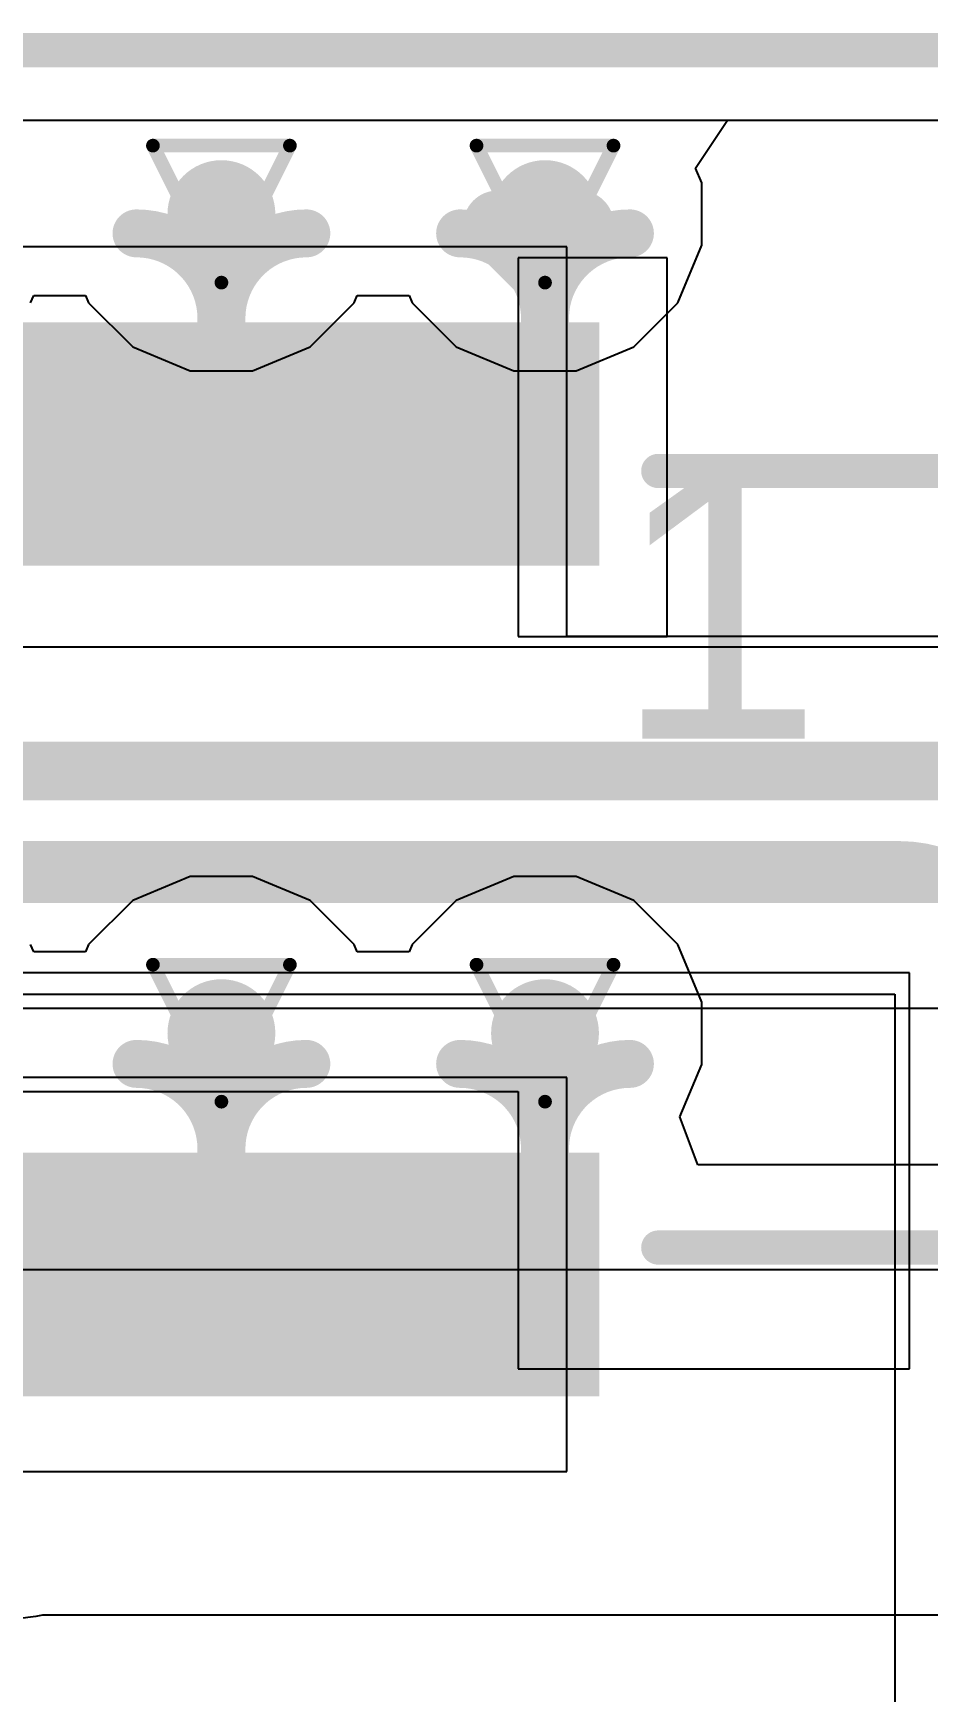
# Model space of a CAD drawing. Header units: inches. Extents: x -5 to 234, y -4 to 104.
# Drawn here: x 69.4 to 72.72, y 30.41 to 36.56 of the extents above; entities that cross this region are included whole.
import ezdxf

# ---------------------------------------------------------------- set-up
doc = ezdxf.new("R2010")
doc.units = ezdxf.units.IN
for name, color, linetype in [('Board Outline', 216, 'Continuous'), ('Bottom Layer', 5, 'Continuous'), ('Drill Drawing', 1, 'Continuous'), ('GND', 16, 'Continuous'), ('POWER', 76, 'Continuous'), ('Top Layer', 1, 'Continuous'), ('Top Overlay', 2, 'Continuous'), ('Top Solder', 216, 'Continuous'), ('Via Holes', 16, 'Continuous')]:
    doc.layers.add(name, color=color, linetype=linetype)
doc.styles.add('Arial', font='', dxfattribs={"height": 0.2})
doc.styles.get('Arial').set_extended_font_data('Arial')

# ---------------------------------------------------------------- blocks, each defined once
blk = doc.blocks.new('DF40C_100DS_0_4V_51__8')
at = {"layer": 'Top Layer'}
for points in [[(-1.7, 0.35), (-1.5, 0.35), (-1.5, -0.35), (-1.7, -0.35)], [(-1.3, 0.35), (-1.1, 0.35), (-1.1, -0.35), (-1.3, -0.35)], [(-0.9, 0.35), (-0.7, 0.35), (-0.7, -0.35), (-0.9, -0.35)], [(-0.5, 0.35), (-0.3, 0.35), (-0.3, -0.35), (-0.5, -0.35)], [(-0.1, 0.35), (0.1, 0.35), (0.1, -0.35), (-0.1, -0.35)], [(-1.7, -2.73), (-1.5, -2.73), (-1.5, -3.43), (-1.7, -3.43)], [(-1.3, -2.73), (-1.1, -2.73), (-1.1, -3.43), (-1.3, -3.43)], [(-0.9, -2.73), (-0.7, -2.73), (-0.7, -3.43), (-0.9, -3.43)], [(-0.5, -2.73), (-0.3, -2.73), (-0.3, -3.43), (-0.5, -3.43)], [(-0.1, -2.73), (0.1, -2.73), (0.1, -3.43), (-0.1, -3.43)]]:
    blk.add_hatch(color=1, dxfattribs=at).paths.add_polyline_path(points)
at = {"layer": 'Top Solder'}
for points in [[(-2.2016, 0.4516), (-1.7984, 0.4516), (-1.7984, -0.4516), (-2.2016, -0.4516)], [(-1.8016, 0.4516), (-1.3984, 0.4516), (-1.3984, -0.4516), (-1.8016, -0.4516)], [(-1.4016, 0.4516), (-0.9984, 0.4516), (-0.9984, -0.4516), (-1.4016, -0.4516)], [(-1.0016, 0.4516), (-0.5984, 0.4516), (-0.5984, -0.4516), (-1.0016, -0.4516)], [(-0.6016, 0.4516), (-0.1984, 0.4516), (-0.1984, -0.4516), (-0.6016, -0.4516)], [(-0.2016, 0.4516), (0.2016, 0.4516), (0.2016, -0.4516), (-0.2016, -0.4516)], [(-2.2016, -2.6284), (-1.7984, -2.6284), (-1.7984, -3.5316), (-2.2016, -3.5316)], [(-1.8016, -2.6284), (-1.3984, -2.6284), (-1.3984, -3.5316), (-1.8016, -3.5316)], [(-1.4016, -2.6284), (-0.9984, -2.6284), (-0.9984, -3.5316), (-1.4016, -3.5316)], [(-1.0016, -2.6284), (-0.5984, -2.6284), (-0.5984, -3.5316), (-1.0016, -3.5316)], [(-0.6016, -2.6284), (-0.1984, -2.6284), (-0.1984, -3.5316), (-0.6016, -3.5316)], [(-0.2016, -2.6284), (0.2016, -2.6284), (0.2016, -3.5316), (-0.2016, -3.5316)]]:
    blk.add_hatch(color=216, dxfattribs=at).paths.add_polyline_path(points)
at = {"layer": 'Top Overlay'}
for points in [[(-0.1762, 0.8128, 0.254, 0.254, 0), (-0.0238, 0.6604, 0.254, 0.254, 0)], [(-0.1762, 0.8128, 0.254, 0.254, 0), (0.1286, 0.8128, 0.254, 0.254, 0)], [(-0.0238, 0.6604, 0.254, 0.254, 0), (0.1286, 0.8128, 0.254, 0.254, 0)], [(0.42, -0.1, 0.127, 0.127, 0), (1.5, -0.1, 0.127, 0.127, 0)], [(0.42, -2.98, 0.127, 0.127, 0), (1.5, -2.98, 0.127, 0.127, 0)]]:
    blk.add_lwpolyline(points, format="xyseb", dxfattribs=at)
for points in [[(-0.2397, 0.8128, 0.127, 0.127, 1), (-0.1127, 0.8128, 0.127, 0.127, 1)], [(-0.2397, 0.8128, 0.127, 0.127, 1), (-0.1127, 0.8128, 0.127, 0.127, 1)], [(0.0651, 0.8128, 0.127, 0.127, 1), (0.1921, 0.8128, 0.127, 0.127, 1)], [(0.0651, 0.8128, 0.127, 0.127, 1), (0.1921, 0.8128, 0.127, 0.127, 1)], [(-0.0873, 0.6604, 0.127, 0.127, 1), (0.0397, 0.6604, 0.127, 0.127, 1)], [(-0.0873, 0.6604, 0.127, 0.127, 1), (0.0397, 0.6604, 0.127, 0.127, 1)], [(0.3882, -0.1, 0.0635, 0.0635, 1), (0.4517, -0.1, 0.0635, 0.0635, 1)], [(0.3882, -2.98, 0.0635, 0.0635, 1), (0.4517, -2.98, 0.0635, 0.0635, 1)]]:
    blk.add_lwpolyline(points, format="xyseb", close=True, dxfattribs=at)
at = {"layer": 'Top Overlay', "style": 'Arial'}
blk.add_text('1', height=1, rotation=360, dxfattribs=at).set_placement((0.254, -1.0922))

msp = doc.modelspace()

# ---------------------------------------------------------------- hatches: boundary and pattern name
at = {"layer": 'Bottom Layer'}
h = msp.add_hatch(color=5, dxfattribs=at)
edge = h.paths.add_edge_path()
edge.add_arc((70.0999, 35.8924), 0.2, 0, 360)
h = msp.add_hatch(color=5, dxfattribs=at)
edge = h.paths.add_edge_path()
edge.add_arc((71.2999, 35.8924), 0.2, 0, 360)
h = msp.add_hatch(color=5, dxfattribs=at)
edge = h.paths.add_edge_path()
edge.add_arc((70.0999, 32.8549), 0.2, 0, 360)
h = msp.add_hatch(color=5, dxfattribs=at)
edge = h.paths.add_edge_path()
edge.add_arc((71.2999, 32.8549), 0.2, 0, 360)
at = {"layer": 'GND'}
h = msp.add_hatch(color=16, dxfattribs=at)
edge = h.paths.add_edge_path()
edge.add_arc((70.0999, 35.8924), 0.2, 0, 360)
h = msp.add_hatch(color=16, dxfattribs=at)
edge = h.paths.add_edge_path()
edge.add_arc((71.2999, 35.8924), 0.2, 0, 360)
h = msp.add_hatch(color=16, dxfattribs=at)
edge = h.paths.add_edge_path()
edge.add_arc((70.0999, 32.8549), 0.2, 0, 360)
h = msp.add_hatch(color=16, dxfattribs=at)
edge = h.paths.add_edge_path()
edge.add_arc((71.2999, 32.8549), 0.2, 0, 360)
at = {"layer": 'POWER'}
h = msp.add_hatch(color=76, dxfattribs=at)
edge = h.paths.add_edge_path()
edge.add_arc((70.0999, 35.8924), 0.2, 0, 360)
h = msp.add_hatch(color=76, dxfattribs=at)
edge = h.paths.add_edge_path()
edge.add_arc((71.2999, 35.8924), 0.2, 0, 360)
h = msp.add_hatch(color=76, dxfattribs=at)
edge = h.paths.add_edge_path()
edge.add_arc((70.0999, 32.8549), 0.2, 0, 360)
h = msp.add_hatch(color=76, dxfattribs=at)
edge = h.paths.add_edge_path()
edge.add_arc((71.2999, 32.8549), 0.2, 0, 360)
at = {"layer": 'Top Layer'}
h = msp.add_hatch(color=1, dxfattribs=at)
edge = h.paths.add_edge_path()
edge.add_arc((70.0999, 35.8924), 0.2, 0, 360)
h = msp.add_hatch(color=1, dxfattribs=at)
edge = h.paths.add_edge_path()
edge.add_arc((71.2999, 35.8924), 0.2, 0, 360)
h = msp.add_hatch(color=1, dxfattribs=at)
edge = h.paths.add_edge_path()
edge.add_arc((70.0999, 32.8549), 0.2, 0, 360)
h = msp.add_hatch(color=1, dxfattribs=at)
edge = h.paths.add_edge_path()
edge.add_arc((71.2999, 32.8549), 0.2, 0, 360)
at = {"layer": 'Via Holes'}
h = msp.add_hatch(color=7, dxfattribs=at)
edge = h.paths.add_edge_path()
edge.add_arc((70.0999, 35.8924), 0.1, 0, 360)
h = msp.add_hatch(color=7, dxfattribs=at)
edge = h.paths.add_edge_path()
edge.add_arc((71.2999, 35.8924), 0.1, 0, 360)
h = msp.add_hatch(color=7, dxfattribs=at)
edge = h.paths.add_edge_path()
edge.add_arc((70.0999, 32.8549), 0.1, 0, 360)
h = msp.add_hatch(color=7, dxfattribs=at)
edge = h.paths.add_edge_path()
edge.add_arc((71.2999, 32.8549), 0.1, 0, 360)

# ---------------------------------------------------------------- linework, layer by layer
at = {"layer": 'Board Outline'}
msp.add_lwpolyline([(-0.452, 36.5, 0.127, 0.127, 0), (88.452, 36.5, 0.127, 0.127, 0)], format="xyseb", dxfattribs=at)
at = {"layer": 'Bottom Layer'}
for p, q in [((67.9768, 36.241), (86.2556, 36.241)), ((72.9777, 34.2865), (65.8368, 34.2865)), ((67.1611, 32.9473), (72.9196, 32.9473)), ((69.4363, 30.6969), (69.4113, 30.6919)), ((73.1048, 30.6969), (69.4363, 30.6969)), ((69.4113, 30.6919), (69.1863, 30.6623))]:
    msp.add_line(p, q, dxfattribs=at)
for points in [[(65.8368, 33.8074, 0.1778, 0.1778, 0), (73.0873, 33.8074, 0.1778, 0.1778, 0)], [(66.2686, 33.4264, 0.1778, 0.1778, 0), (73.0764, 33.4264, 0.1778, 0.1778, 0)]]:
    msp.add_lwpolyline(points, format="xyseb", dxfattribs=at)
at = {"layer": 'Drill Drawing'}
for points in [[(69.8459, 36.1464, 0.0508, 0.0508, 0), (70.3539, 36.1464, 0.0508, 0.0508, 0)], [(69.8459, 36.1464, 0.0508, 0.0508, 0), (70.0999, 35.6384, 0.0508, 0.0508, 0)], [(70.0999, 35.6384, 0.0508, 0.0508, 0), (70.3539, 36.1464, 0.0508, 0.0508, 0)], [(71.0459, 36.1464, 0.0508, 0.0508, 0), (71.5539, 36.1464, 0.0508, 0.0508, 0)], [(71.0459, 36.1464, 0.0508, 0.0508, 0), (71.2999, 35.6384, 0.0508, 0.0508, 0)], [(71.2999, 35.6384, 0.0508, 0.0508, 0), (71.5539, 36.1464, 0.0508, 0.0508, 0)], [(69.8459, 33.1089, 0.0508, 0.0508, 0), (70.3539, 33.1089, 0.0508, 0.0508, 0)], [(69.8459, 33.1089, 0.0508, 0.0508, 0), (70.0999, 32.6009, 0.0508, 0.0508, 0)], [(70.0999, 32.6009, 0.0508, 0.0508, 0), (70.3539, 33.1089, 0.0508, 0.0508, 0)], [(71.0459, 33.1089, 0.0508, 0.0508, 0), (71.5539, 33.1089, 0.0508, 0.0508, 0)], [(71.0459, 33.1089, 0.0508, 0.0508, 0), (71.2999, 32.6009, 0.0508, 0.0508, 0)], [(71.2999, 32.6009, 0.0508, 0.0508, 0), (71.5539, 33.1089, 0.0508, 0.0508, 0)]]:
    msp.add_lwpolyline(points, format="xyseb", dxfattribs=at)
for points in [[(69.8332, 36.1464, 0.0254, 0.0254, 1), (69.8586, 36.1464, 0.0254, 0.0254, 1)], [(69.8332, 36.1464, 0.0254, 0.0254, 1), (69.8586, 36.1464, 0.0254, 0.0254, 1)], [(70.3412, 36.1464, 0.0254, 0.0254, 1), (70.3666, 36.1464, 0.0254, 0.0254, 1)], [(70.3412, 36.1464, 0.0254, 0.0254, 1), (70.3666, 36.1464, 0.0254, 0.0254, 1)], [(71.0332, 36.1464, 0.0254, 0.0254, 1), (71.0586, 36.1464, 0.0254, 0.0254, 1)], [(71.0332, 36.1464, 0.0254, 0.0254, 1), (71.0586, 36.1464, 0.0254, 0.0254, 1)], [(71.5412, 36.1464, 0.0254, 0.0254, 1), (71.5666, 36.1464, 0.0254, 0.0254, 1)], [(71.5412, 36.1464, 0.0254, 0.0254, 1), (71.5666, 36.1464, 0.0254, 0.0254, 1)], [(70.0872, 35.6384, 0.0254, 0.0254, 1), (70.1126, 35.6384, 0.0254, 0.0254, 1)], [(70.0872, 35.6384, 0.0254, 0.0254, 1), (70.1126, 35.6384, 0.0254, 0.0254, 1)], [(71.2872, 35.6384, 0.0254, 0.0254, 1), (71.3126, 35.6384, 0.0254, 0.0254, 1)], [(71.2872, 35.6384, 0.0254, 0.0254, 1), (71.3126, 35.6384, 0.0254, 0.0254, 1)], [(69.8332, 33.1089, 0.0254, 0.0254, 1), (69.8586, 33.1089, 0.0254, 0.0254, 1)], [(69.8332, 33.1089, 0.0254, 0.0254, 1), (69.8586, 33.1089, 0.0254, 0.0254, 1)], [(70.3412, 33.1089, 0.0254, 0.0254, 1), (70.3666, 33.1089, 0.0254, 0.0254, 1)], [(70.3412, 33.1089, 0.0254, 0.0254, 1), (70.3666, 33.1089, 0.0254, 0.0254, 1)], [(71.0332, 33.1089, 0.0254, 0.0254, 1), (71.0586, 33.1089, 0.0254, 0.0254, 1)], [(71.0332, 33.1089, 0.0254, 0.0254, 1), (71.0586, 33.1089, 0.0254, 0.0254, 1)], [(71.5412, 33.1089, 0.0254, 0.0254, 1), (71.5666, 33.1089, 0.0254, 0.0254, 1)], [(71.5412, 33.1089, 0.0254, 0.0254, 1), (71.5666, 33.1089, 0.0254, 0.0254, 1)], [(70.0872, 32.6009, 0.0254, 0.0254, 1), (70.1126, 32.6009, 0.0254, 0.0254, 1)], [(70.0872, 32.6009, 0.0254, 0.0254, 1), (70.1126, 32.6009, 0.0254, 0.0254, 1)], [(71.2872, 32.6009, 0.0254, 0.0254, 1), (71.3126, 32.6009, 0.0254, 0.0254, 1)], [(71.2872, 32.6009, 0.0254, 0.0254, 1), (71.3126, 32.6009, 0.0254, 0.0254, 1)]]:
    msp.add_lwpolyline(points, format="xyseb", close=True, dxfattribs=at)
at = {"layer": 'GND'}
msp.add_line((67.9768, 36.241), (86.2556, 36.241), dxfattribs=at)
at = {"layer": 'POWER'}
for p, q in [((71.858, 36.0632), (71.9768, 36.241)), ((71.9768, 36.241), (86.2556, 36.241)), ((71.8809, 36.0079), (71.858, 36.0632)), ((71.8809, 35.7768), (71.8809, 36.0079)), ((71.7925, 35.5633), (71.8809, 35.7768)), ((69.3925, 35.5633), (69.4037, 35.5904)), ((69.4037, 35.5904), (69.5961, 35.5904)), ((69.5961, 35.5904), (69.6074, 35.5633)), ((69.6074, 35.5633), (69.7708, 35.3998)), ((70.429, 35.3998), (70.5925, 35.5633)), ((70.5925, 35.5633), (70.6037, 35.5904)), ((70.6037, 35.5904), (70.7961, 35.5904)), ((70.7961, 35.5904), (70.8074, 35.5633)), ((70.8074, 35.5633), (70.9708, 35.3998)), ((71.629, 35.3998), (71.7925, 35.5633)), ((69.7708, 35.3998), (69.9844, 35.3114)), ((70.2155, 35.3114), (70.429, 35.3998)), ((70.9708, 35.3998), (71.1843, 35.3114)), ((71.4155, 35.3114), (71.629, 35.3998)), ((69.9844, 35.3114), (70.2155, 35.3114)), ((71.1843, 35.3114), (71.4155, 35.3114)), ((69.9843, 33.4359), (69.7708, 33.3474)), ((70.2155, 33.4359), (69.9843, 33.4359)), ((70.429, 33.3474), (70.2155, 33.4359)), ((71.1843, 33.4359), (70.9708, 33.3474)), ((71.4155, 33.4359), (71.1843, 33.4359)), ((71.629, 33.3474), (71.4155, 33.4359)), ((69.7708, 33.3474), (69.6074, 33.184)), ((70.5925, 33.184), (70.429, 33.3474)), ((70.9708, 33.3474), (70.8074, 33.184)), ((71.7925, 33.184), (71.629, 33.3474)), ((69.4037, 33.1569), (69.3925, 33.184)), ((69.5961, 33.1569), (69.4037, 33.1569)), ((69.6074, 33.184), (69.5961, 33.1569)), ((70.6037, 33.1569), (70.5925, 33.184)), ((70.7961, 33.1569), (70.6037, 33.1569)), ((70.8074, 33.184), (70.7961, 33.1569)), ((71.8809, 32.9705), (71.7925, 33.184)), ((71.8809, 32.7393), (71.8809, 32.9705)), ((71.8004, 32.5448), (71.8809, 32.7393)), ((71.866, 32.367), (71.8004, 32.5448)), ((81.1439, 32.367), (71.866, 32.367)), ((54.9402, 31.9786), (81.1439, 31.9786))]:
    msp.add_line(p, q, dxfattribs=at)
at = {"layer": 'Top Layer'}
for p, q in [((67.9768, 36.241), (86.2556, 36.241)), ((71.381, 35.7709), (67.8849, 35.7709)), ((71.381, 34.3266), (71.381, 35.7709)), ((71.7526, 35.7309), (71.1999, 35.7309)), ((71.1999, 35.7309), (71.1999, 34.3266)), ((71.7526, 34.3266), (71.7526, 35.7309)), ((71.1999, 34.3266), (71.7526, 34.3266)), ((72.8541, 34.3266), (71.381, 34.3266)), ((72.6521, 33.0792), (66.897, 33.0792)), ((72.6521, 31.6099), (72.6521, 33.0792)), ((67.1871, 32.9993), (72.5967, 32.9993)), ((72.5967, 32.9993), (72.5967, 28.2194)), ((70.181, 32.6909), (69.219, 32.6909)), ((70.419, 32.6909), (70.181, 32.6909)), ((70.181, 32.6909), (70.181, 32.6909)), ((71.381, 32.6909), (70.419, 32.6909)), ((70.419, 32.6909), (70.419, 32.6909)), ((71.381, 31.2289), (71.381, 32.6909)), ((67.9999, 32.639), (71.1999, 32.639)), ((71.1999, 32.639), (71.1999, 31.6099)), ((71.1999, 31.6099), (72.6521, 31.6099)), ((68.2809, 31.2289), (69.781, 31.2289)), ((69.781, 31.2289), (69.781, 31.2289)), ((69.781, 31.2289), (70.019, 31.2289)), ((70.019, 31.2289), (70.019, 31.2289)), ((70.019, 31.2289), (70.981, 31.2289)), ((70.981, 31.2289), (70.981, 31.2289)), ((70.981, 31.2289), (71.381, 31.2289))]:
    msp.add_line(p, q, dxfattribs=at)
for points in [[(70.0999, 35.5062, 0.1778, 0.1778, 0), (70.0999, 35.8924, 0.1778, 0.1778, 0)], [(71.2999, 35.5062, 0.1778, 0.1778, 0), (71.2999, 35.8924, 0.1778, 0.1778, 0)], [(69.7851, 35.821, 0.1778, 0.1778, -0.414214), (70.0999, 35.5062, 0.1778, 0.1778, 0)], [(70.0999, 35.5062, 0.1778, 0.1778, -0.414214), (70.4148, 35.821, 0.1778, 0.1778, 0)], [(70.9851, 35.821, 0.1778, 0.1778, -0.414214), (71.2999, 35.5062, 0.1778, 0.1778, 0)], [(71.2999, 35.5062, 0.1778, 0.1778, -0.414214), (71.6148, 35.821, 0.1778, 0.1778, 0)], [(70.0999, 34.9999, 0.1778, 0.1778, 0), (70.0999, 35.5062, 0.1778, 0.1778, 0)], [(71.2999, 34.9999, 0.1778, 0.1778, 0), (71.2999, 35.5062, 0.1778, 0.1778, 0)], [(66.0563, 33.8475, 0.1778, 0.1778, 0), (72.8541, 33.8475, 0.1778, 0.1778, 0)], [(65.805, 33.4784, 0.1778, 0.1778, 0), (72.6136, 33.4784, 0.1778, 0.1778, 0)], [(72.6136, 33.4784, 0.1778, 0.1778, -0.414214), (73.0758, 33.0162, 0.1778, 0.1778, 0)], [(69.7851, 32.741, 0.1778, 0.1778, -0.414214), (70.0999, 32.4262, 0.1778, 0.1778, 0)], [(70.0999, 32.4262, 0.1778, 0.1778, -0.414214), (70.4148, 32.741, 0.1778, 0.1778, 0)], [(70.9851, 32.741, 0.1778, 0.1778, -0.414214), (71.2999, 32.4262, 0.1778, 0.1778, 0)], [(71.2999, 32.4262, 0.1778, 0.1778, -0.414214), (71.6148, 32.741, 0.1778, 0.1778, 0)], [(70.0999, 32.4262, 0.1778, 0.1778, 0), (70.0999, 32.639, 0.1778, 0.1778, 0)], [(71.2999, 32.4262, 0.1778, 0.1778, 0), (71.2999, 32.639, 0.1778, 0.1778, 0)], [(70.0999, 31.9199, 0.1778, 0.1778, 0), (70.0999, 32.4262, 0.1778, 0.1778, 0)], [(71.2999, 31.9199, 0.1778, 0.1778, 0), (71.2999, 32.4262, 0.1778, 0.1778, 0)]]:
    msp.add_lwpolyline(points, format="xyseb", dxfattribs=at)
for points in [[(70.0555, 35.8924, 0.0889, 0.0889, 1), (70.1444, 35.8924, 0.0889, 0.0889, 1)], [(71.2555, 35.8924, 0.0889, 0.0889, 1), (71.3444, 35.8924, 0.0889, 0.0889, 1)], [(69.7406, 35.821, 0.0889, 0.0889, 1), (69.8295, 35.821, 0.0889, 0.0889, 1)], [(70.3703, 35.821, 0.0889, 0.0889, 1), (70.4592, 35.821, 0.0889, 0.0889, 1)], [(70.9406, 35.821, 0.0889, 0.0889, 1), (71.0295, 35.821, 0.0889, 0.0889, 1)], [(71.5703, 35.821, 0.0889, 0.0889, 1), (71.6592, 35.821, 0.0889, 0.0889, 1)], [(70.0555, 35.5062, 0.0889, 0.0889, 1), (70.1444, 35.5062, 0.0889, 0.0889, 1)], [(70.0555, 35.5062, 0.0889, 0.0889, 1), (70.1444, 35.5062, 0.0889, 0.0889, 1)], [(70.0555, 35.5062, 0.0889, 0.0889, 1), (70.1444, 35.5062, 0.0889, 0.0889, 1)], [(70.0555, 35.5062, 0.0889, 0.0889, 1), (70.1444, 35.5062, 0.0889, 0.0889, 1)], [(71.2555, 35.5062, 0.0889, 0.0889, 1), (71.3444, 35.5062, 0.0889, 0.0889, 1)], [(71.2555, 35.5062, 0.0889, 0.0889, 1), (71.3444, 35.5062, 0.0889, 0.0889, 1)], [(71.2555, 35.5062, 0.0889, 0.0889, 1), (71.3444, 35.5062, 0.0889, 0.0889, 1)], [(71.2555, 35.5062, 0.0889, 0.0889, 1), (71.3444, 35.5062, 0.0889, 0.0889, 1)], [(70.0555, 34.9999, 0.0889, 0.0889, 1), (70.1444, 34.9999, 0.0889, 0.0889, 1)], [(71.2555, 34.9999, 0.0889, 0.0889, 1), (71.3444, 34.9999, 0.0889, 0.0889, 1)], [(72.5691, 33.4784, 0.0889, 0.0889, 1), (72.658, 33.4784, 0.0889, 0.0889, 1)], [(72.5691, 33.4784, 0.0889, 0.0889, 1), (72.658, 33.4784, 0.0889, 0.0889, 1)], [(69.7406, 32.741, 0.0889, 0.0889, 1), (69.8295, 32.741, 0.0889, 0.0889, 1)], [(70.3703, 32.741, 0.0889, 0.0889, 1), (70.4592, 32.741, 0.0889, 0.0889, 1)], [(70.9406, 32.741, 0.0889, 0.0889, 1), (71.0295, 32.741, 0.0889, 0.0889, 1)], [(71.5703, 32.741, 0.0889, 0.0889, 1), (71.6592, 32.741, 0.0889, 0.0889, 1)], [(70.0555, 32.639, 0.0889, 0.0889, 1), (70.1444, 32.639, 0.0889, 0.0889, 1)], [(71.2555, 32.639, 0.0889, 0.0889, 1), (71.3444, 32.639, 0.0889, 0.0889, 1)], [(70.0555, 32.4262, 0.0889, 0.0889, 1), (70.1444, 32.4262, 0.0889, 0.0889, 1)], [(70.0555, 32.4262, 0.0889, 0.0889, 1), (70.1444, 32.4262, 0.0889, 0.0889, 1)], [(70.0555, 32.4262, 0.0889, 0.0889, 1), (70.1444, 32.4262, 0.0889, 0.0889, 1)], [(70.0555, 32.4262, 0.0889, 0.0889, 1), (70.1444, 32.4262, 0.0889, 0.0889, 1)], [(71.2555, 32.4262, 0.0889, 0.0889, 1), (71.3444, 32.4262, 0.0889, 0.0889, 1)], [(71.2555, 32.4262, 0.0889, 0.0889, 1), (71.3444, 32.4262, 0.0889, 0.0889, 1)], [(71.2555, 32.4262, 0.0889, 0.0889, 1), (71.3444, 32.4262, 0.0889, 0.0889, 1)], [(71.2555, 32.4262, 0.0889, 0.0889, 1), (71.3444, 32.4262, 0.0889, 0.0889, 1)], [(70.0555, 31.9199, 0.0889, 0.0889, 1), (70.1444, 31.9199, 0.0889, 0.0889, 1)], [(71.2555, 31.9199, 0.0889, 0.0889, 1), (71.3444, 31.9199, 0.0889, 0.0889, 1)]]:
    msp.add_lwpolyline(points, format="xyseb", close=True, dxfattribs=at)

# ---------------------------------------------------------------- block references
msp.add_blockref('DF40C_100DS_0_4V_51__8', (71.3, 35.0399))

doc.saveas('drawing.dxf')
